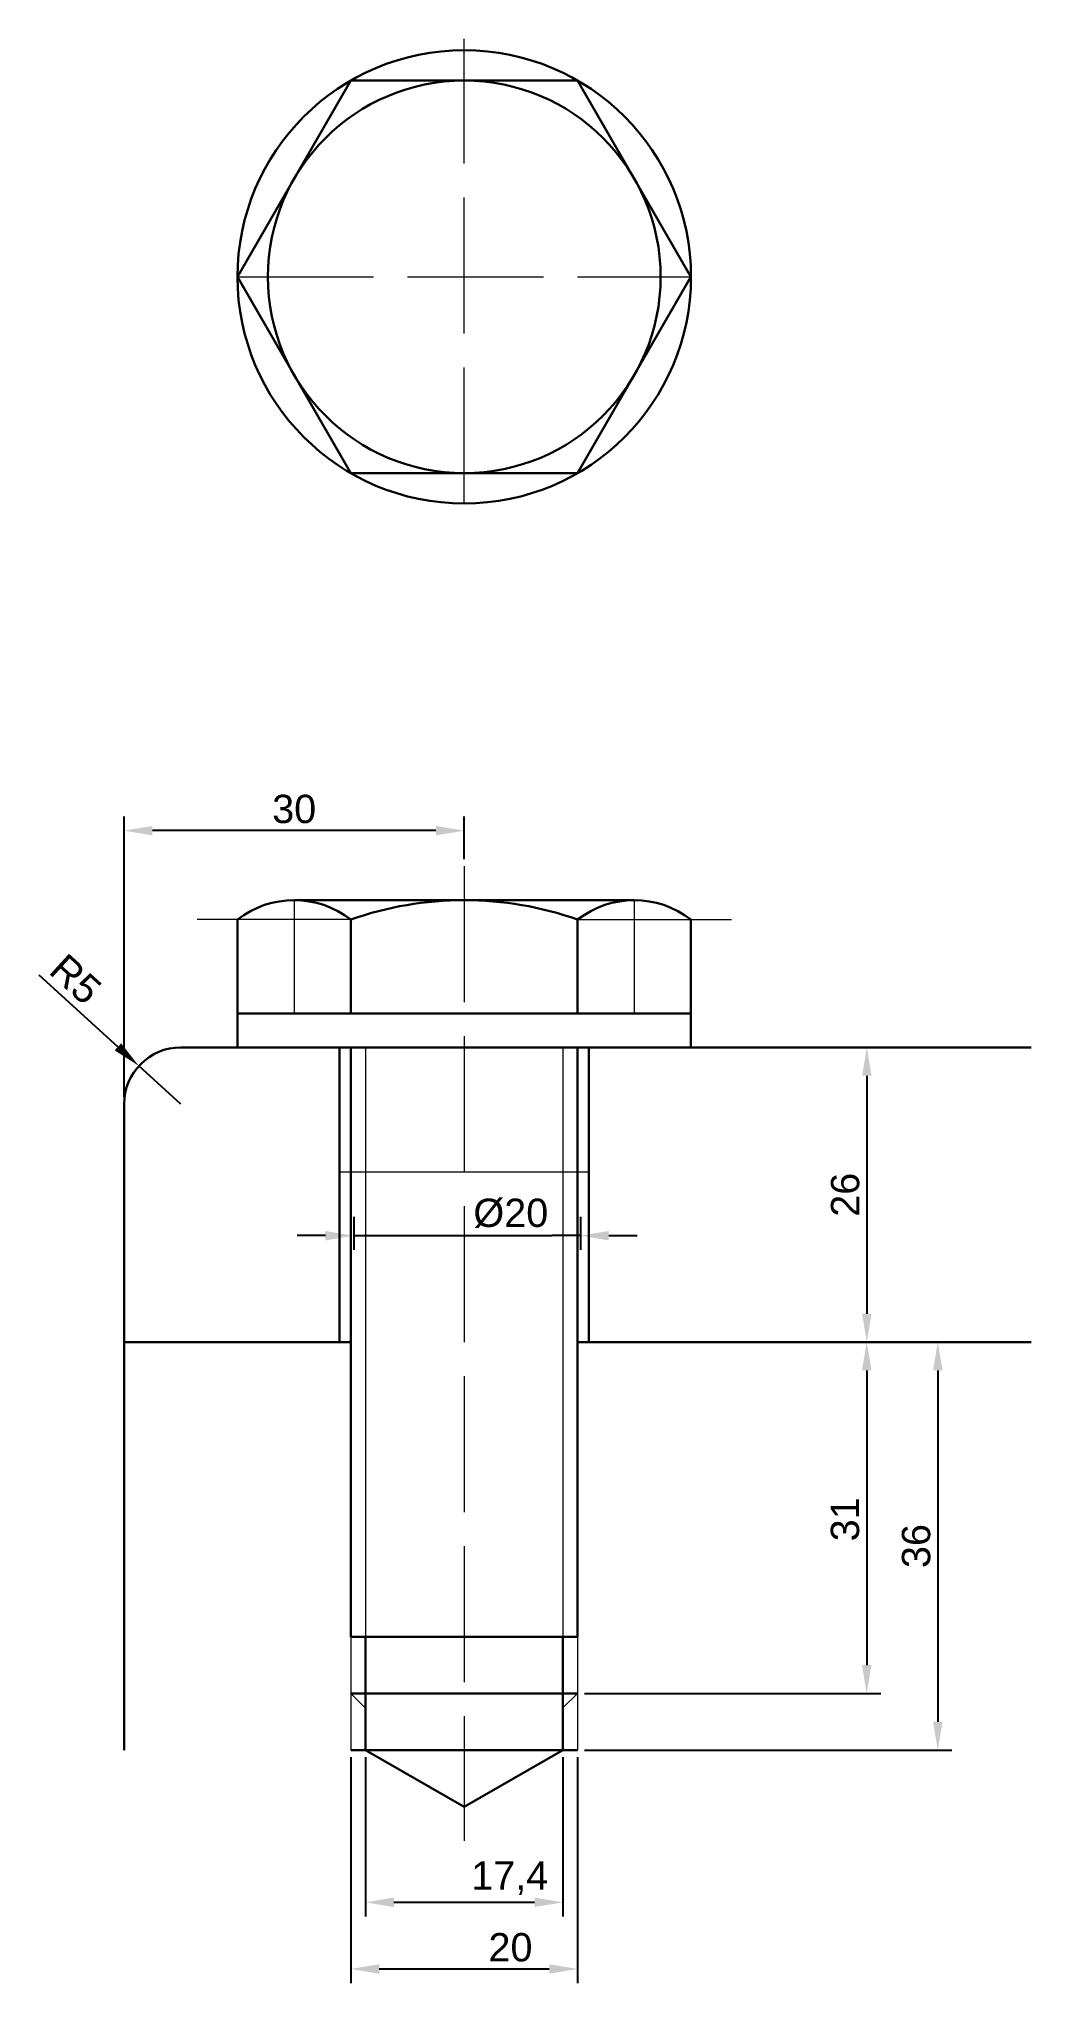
# Model space of a CAD drawing. Header units: millimetres. Extents: x -38 to 50, y -31 to 141.
import ezdxf

# ---------------------------------------------------------------- set-up
doc = ezdxf.new("R2010")
doc.units = ezdxf.units.MM
doc.linetypes.add('ACAD_ISO02W100', pattern=[15, 12, -3])
for name, color, linetype, lineweight in [('画層1', 7, 'Continuous', 30), ('画層2', 6, 'Continuous', 5), ('画層3', 1, 'ACAD_ISO02W100', 5), ('画層4', 3, 'Continuous', 5)]:
    doc.layers.add(name, color=color, linetype=linetype, lineweight=lineweight)
doc.layers.add('画層6', color=8, linetype='Continuous', lineweight=5, plot=False)
doc.styles.get("Standard").update_dxf_attribs({"font": 'arial.ttf'})
doc.dimstyles.new('Annotative', dxfattribs={"dimscale": 0, "dimtxt": 2.5, "dimasz": 2.5, "dimexe": 1.25, "dimexo": 0.625, "dimtad": 1, "dimtxsty": 'Standard', "dimcen": 2.5, "dimadec": 0, "dimazin": 0, "dimtfac": 1, "dimtmove": 0, "dimatfit": 3, "dimfxl": 1, "dimarcsym": 0})
doc.dimstyles.new('ISO-25', dxfattribs={"dimtxt": 2.5, "dimasz": 2.5, "dimexe": 1.25, "dimexo": 0.625, "dimtad": 1, "dimtxsty": 'Standard', "dimcen": 2.5, "dimadec": 0, "dimazin": 0, "dimtfac": 1, "dimtmove": 0, "dimatfit": 3, "dimfxl": 1, "dimarcsym": 0})

# ---------------------------------------------------------------- blocks, each defined once
blk = doc.blocks.new('*D2')
at = {"layer": 'Defpoints', "color": 0, "transparency": 16777216}
for p in [(20, 52), (10, 26), (35.51, 26)]:
    blk.add_point(p, dxfattribs=at)
at = {"layer": '画層4', "color": 0, "lineweight": -2, "transparency": 16777216}
blk.add_line((35.51, 49.5), (35.51, 28.5), dxfattribs=at)
at = {"layer": '画層4', "color": 0, "transparency": 16777216}
for points in [[(35.09, 49.5), (35.93, 49.5), (35.51, 52)], [(35.09, 28.5), (35.93, 28.5), (35.51, 26)]]:
    blk.add_solid(points, dxfattribs=at)
at = {"layer": '画層4', "color": 0, "transparency": 16777216, "insert": (33.61, 39), "char_height": 2.5, "attachment_point": 5, "rotation": 90}
blk.add_mtext('26', dxfattribs=at)
blk = doc.blocks.new('*D3')
at = {"layer": 'Defpoints', "color": 0, "transparency": 16777216}
for p in [(35.51, 26), (10, -5), (35.5, -5)]:
    blk.add_point(p, dxfattribs=at)
at = {"layer": '画層4', "color": 0, "lineweight": -2, "transparency": 16777216}
for p, q in [((35.5, 23.5), (35.5, -2.5)), ((10.62, -5), (36.75, -5))]:
    blk.add_line(p, q, dxfattribs=at)
at = {"layer": '画層4', "color": 0, "transparency": 16777216}
for points in [[(35.08, 23.5), (35.92, 23.5), (35.5, 26)], [(35.08, -2.5), (35.92, -2.5), (35.5, -5)]]:
    blk.add_solid(points, dxfattribs=at)
at = {"layer": '画層4', "color": 0, "transparency": 16777216, "insert": (33.6, 10.36), "char_height": 2.5, "attachment_point": 5, "rotation": 90}
blk.add_mtext('31', dxfattribs=at)
blk = doc.blocks.new('*D6')
at = {"layer": 'Defpoints', "color": 0, "transparency": 16777216}
for p in [(-9.75, 37.69), (10.25, 37.69), (10.25, 35.39)]:
    blk.add_point(p, dxfattribs=at)
at = {"layer": '画層4', "color": 0, "lineweight": -2, "transparency": 16777216}
for p, q in [((-9.75, 37.06), (-9.75, 34.14)), ((10.25, 37.06), (10.25, 34.14)), ((-12.25, 35.39), (-14.75, 35.39)), ((-9.75, 35.39), (-7.25, 35.39)), ((-7.25, 35.39), (7.75, 35.39)), ((10.25, 35.39), (7.75, 35.39)), ((12.75, 35.39), (15.25, 35.39))]:
    blk.add_line(p, q, dxfattribs=at)
at = {"layer": '画層4', "color": 0, "transparency": 16777216}
for points in [[(-12.25, 35.8), (-12.25, 34.97), (-9.75, 35.39)], [(12.75, 35.8), (12.75, 34.97), (10.25, 35.39)]]:
    blk.add_solid(points, dxfattribs=at)
at = {"layer": '画層4', "color": 0, "transparency": 16777216, "insert": (4.11, 37.36), "char_height": 2.5, "attachment_point": 5}
blk.add_mtext('%%c20', dxfattribs=at)
blk = doc.blocks.new('*D7')
at = {"layer": 'Defpoints', "color": 0, "transparency": 16777216}
for p in [(10, 26), (10, -10), (41.77, -10)]:
    blk.add_point(p, dxfattribs=at)
at = {"layer": '画層4', "color": 0, "lineweight": -2, "transparency": 16777216}
for p, q in [((41.77, 23.5), (41.77, -7.5)), ((10.62, -10), (43.02, -10))]:
    blk.add_line(p, q, dxfattribs=at)
at = {"layer": '画層4', "color": 0, "transparency": 16777216}
for points in [[(41.35, 23.5), (42.19, 23.5), (41.77, 26)], [(41.35, -7.5), (42.19, -7.5), (41.77, -10)]]:
    blk.add_solid(points, dxfattribs=at)
at = {"layer": '画層4', "color": 0, "transparency": 16777216, "insert": (39.87, 8), "char_height": 2.5, "attachment_point": 5, "rotation": 90}
blk.add_mtext('36', dxfattribs=at)
blk = doc.blocks.new('*D8')
at = {"layer": 'Defpoints', "color": 0, "transparency": 16777216}
for p in [(-30, 71.13), (0, 68), (-30, 47)]:
    blk.add_point(p, dxfattribs=at)
at = {"layer": '画層4', "color": 0, "lineweight": -2, "transparency": 16777216}
for p, q in [((-30, 47.63), (-30, 72.38)), ((0, 68.62), (0, 72.38)), ((-2.5, 71.13), (-27.5, 71.13))]:
    blk.add_line(p, q, dxfattribs=at)
at = {"layer": '画層4', "color": 0, "transparency": 16777216}
for points in [[(-27.5, 71.54), (-27.5, 70.71), (-30, 71.13)], [(-2.5, 71.54), (-2.5, 70.71), (0, 71.13)]]:
    blk.add_solid(points, dxfattribs=at)
at = {"layer": '画層4', "color": 0, "transparency": 16777216, "insert": (-15, 73.03), "char_height": 2.5, "attachment_point": 5}
blk.add_mtext('30', dxfattribs=at)
blk = doc.blocks.new('*D10')
at = {"layer": 'Defpoints', "color": 0, "transparency": 16777216}
for p in [(-8.7, -10), (8.7, -10), (8.7, -23.44)]:
    blk.add_point(p, dxfattribs=at)
at = {"layer": '画層4', "color": 0, "lineweight": -2, "transparency": 16777216}
for p, q in [((-8.7, -10.62), (-8.7, -24.69)), ((8.7, -10.62), (8.7, -24.69)), ((-6.2, -23.44), (6.2, -23.44))]:
    blk.add_line(p, q, dxfattribs=at)
at = {"layer": '画層4', "color": 0, "transparency": 16777216}
for points in [[(-6.2, -23.02), (-6.2, -23.86), (-8.7, -23.44)], [(6.2, -23.02), (6.2, -23.86), (8.7, -23.44)]]:
    blk.add_solid(points, dxfattribs=at)
at = {"layer": '画層4', "color": 0, "transparency": 16777216, "insert": (4.01, -21.31), "char_height": 2.5, "attachment_point": 5}
blk.add_mtext('17,4', dxfattribs=at)
blk = doc.blocks.new('*D11')
at = {"layer": 'Defpoints', "color": 0, "transparency": 16777216}
for p in [(-10, -10), (10, -10), (10, -29.32)]:
    blk.add_point(p, dxfattribs=at)
at = {"layer": '画層4', "color": 0, "lineweight": -2, "transparency": 16777216}
for p, q in [((-10, -10.62), (-10, -30.57)), ((10, -10.62), (10, -30.57)), ((-7.5, -29.32), (7.5, -29.32))]:
    blk.add_line(p, q, dxfattribs=at)
at = {"layer": '画層4', "color": 0, "transparency": 16777216}
for points in [[(-7.5, -28.9), (-7.5, -29.74), (-10, -29.32)], [(7.5, -28.9), (7.5, -29.74), (10, -29.32)]]:
    blk.add_solid(points, dxfattribs=at)
at = {"layer": '画層4', "color": 0, "transparency": 16777216, "insert": (4.08, -27.42), "char_height": 2.5, "attachment_point": 5}
blk.add_mtext('20', dxfattribs=at)
blk = doc.blocks.new('*D13')
at = {"layer": 'Defpoints', "color": 0, "transparency": 16777216}
for p in [(-28.7, 50.37), (-25, 47)]:
    blk.add_point(p, dxfattribs=at)
at = {"layer": '画層4', "color": 0, "lineweight": -2, "transparency": 16777216}
for p, q in [((-37.52, 58.4), (-30.55, 52.05)), ((-25, 47), (-28.7, 50.37))]:
    blk.add_line(p, q, dxfattribs=at)
at = {"layer": '画層4', "color": 0, "transparency": 16777216}
blk.add_solid([(-30.26, 52.36), (-30.83, 51.74), (-28.7, 50.37)], dxfattribs=at)
at = {"layer": '画層4', "color": 0, "transparency": 16777216, "insert": (-34.28, 58.02), "char_height": 2.5, "attachment_point": 5, "rotation": 317.6782}
blk.add_mtext('R5', dxfattribs=at)

msp = doc.modelspace()

# ---------------------------------------------------------------- linework, layer by layer
for q in [(-10, 0), (10, 0)]:
    msp.add_line((0, 0), q)
at = {"layer": '画層1'}
for p, q in [((-15, 65), (0, 65)), ((15, 65), (0, 65)), ((-20, 55), (-20, 63.284)), ((-10, 63.284), (-10, 55)), ((10, 63.284), (10, 55)), ((20, 55), (20, 63.284)), ((-10, 55), (-20, 55)), ((-20, 55), (-20, 52)), ((-10, 55), (10, 55)), ((10, 55), (20, 55)), ((20, 55), (20, 52)), ((-25, 52), (-20, 52)), ((-20, 52), (-10, 52)), ((-11, 52), (-11, 26)), ((-10, 0), (-10, 52)), ((-10, 52), (0, 52)), ((10, 52), (0, 52)), ((10, 0), (10, 52)), ((20, 52), (10, 52)), ((11, 52), (11, 26)), ((20, 52), (50, 52)), ((20, 52), (50, 52)), ((20, 52), (50, 52)), ((20, 52), (50, 52)), ((20, 52), (50, 52)), ((-30, -10), (-30, 47)), ((-30, 26), (-10, 26)), ((10, 26), (50, 26)), ((0, 0), (-10, 0)), ((-8.7, 0), (-8.7, -10)), ((10, 0), (0, 0)), ((10, 0), (0, 0)), ((8.7, 0), (8.7, -10)), ((-10, -5), (10, -5)), ((-10, -10), (10, -10)), ((-8.7, -10), (0, -15.023)), ((8.7, -10), (0, -15.023))]:
    msp.add_line(p, q, dxfattribs=at)
msp.add_lwpolyline([(20, 120), (10, 137.321), (-10, 137.321), (-20, 120), (-10, 102.679), (10, 102.679)], close=True, dxfattribs=at)
for radius in [20, 17.321]:
    msp.add_circle((0, 120), radius, dxfattribs=at)
for centre, radius, start, end in [((-15, 56.857), 8.143, 52.12112, 127.87888), ((0, 35), 30, 90, 109.47122), ((0, 35), 30, 70.52878, 90), ((15, 56.857), 8.143, 52.12112, 127.87888), ((-25, 47), 5, 90, 180)]:
    msp.add_arc(centre, radius, start, end, dxfattribs=at)
at = {"layer": '画層2'}
for p, q in [((-8.7, 52), (-8.7, 0)), ((8.7, 52), (8.7, 0)), ((-10, 0), (-10, -10)), ((10, 0), (10, -10)), ((-10, -5), (-8.7, -6.3)), ((10, -5), (8.7, -6.264))]:
    msp.add_line(p, q, dxfattribs=at)
at = {"layer": '画層3'}
for p, q in [((0, 100), (0, 141)), ((-20, 120), (20, 120)), ((0, 68), (0, -18.023))]:
    msp.add_line(p, q, dxfattribs=at)
at = {"layer": '画層6'}
for p, q in [((-15, 65), (-15, 55)), ((15, 65), (15, 55)), ((-10, 63.284), (-23.56, 63.284)), ((10, 63.284), (23.56, 63.284)), ((10, 55), (0, 55)), ((11, 41), (-11, 41))]:
    msp.add_line(p, q, dxfattribs=at)

# ---------------------------------------------------------------- dimensions: what is measured, and where the dimension line sits
at = {"layer": '画層4'}
dim = msp.add_linear_dim(base=(-30, 71.127), p1=(0, 68), p2=(-30, 47), dimstyle='ISO-25', dxfattribs=at)
dim.commit()
dim.dimension.update_dxf_attribs({"geometry": '*D8', "text_midpoint": (-15, 73.029)})
dim = msp.add_radius_dim(center=(-25, 47), mpoint=(-28.697, 50.366), dimstyle='ISO-25', dxfattribs=at)
dim.commit()
dim.dimension.update_dxf_attribs({"geometry": '*D13', "text_midpoint": (-35.556, 56.613), "dimtype": 164})
for base, p1, p2, override, picture, middle in [((35.511, 26), (20, 52), (10, 26), {"dimse1": 1, "dimse2": 1}, '*D2', (33.61, 39)), ((41.77, -10), (10, 26), (10, -10), {"dimse1": 1, "dimse2": 0}, '*D7', (39.867, 8))]:
    dim = msp.add_linear_dim(base=base, p1=p1, p2=p2, angle=90, dimstyle='ISO-25', override=override, dxfattribs=at)
    dim.commit()
    dim.dimension.update_dxf_attribs({"geometry": picture, "text_midpoint": middle})
dim = msp.add_linear_dim(base=(10.255, 35.387), p1=(-9.745, 37.689), p2=(10.255, 37.689), dimstyle='Annotative', override={"dimpost": '%%c<>'}, dxfattribs=at)
dim.commit()
dim.dimension.update_dxf_attribs({"geometry": '*D6', "text_midpoint": (4.111, 35.387), "dimtype": 160})
dim = msp.add_linear_dim(base=(35.501, -5), p1=(35.511, 26), p2=(10, -5), angle=90, dimstyle='ISO-25', override={"dimse1": 1, "dimse2": 0}, dxfattribs=at)
dim.commit()
dim.dimension.update_dxf_attribs({"geometry": '*D3', "text_midpoint": (35.501, 10.355), "dimtype": 160})
for base, p1, p2, picture, middle in [((10, -29.319), (-10, -10), (10, -10), '*D11', (4.082, -29.319)), ((8.7, -23.439), (-8.7, -10), (8.7, -10), '*D10', (4.01, -23.439))]:
    dim = msp.add_linear_dim(base=base, p1=p1, p2=p2, dimstyle='ISO-25', dxfattribs=at)
    dim.commit()
    dim.dimension.update_dxf_attribs({"geometry": picture, "text_midpoint": middle, "dimtype": 160})

doc.saveas('drawing.dxf')
